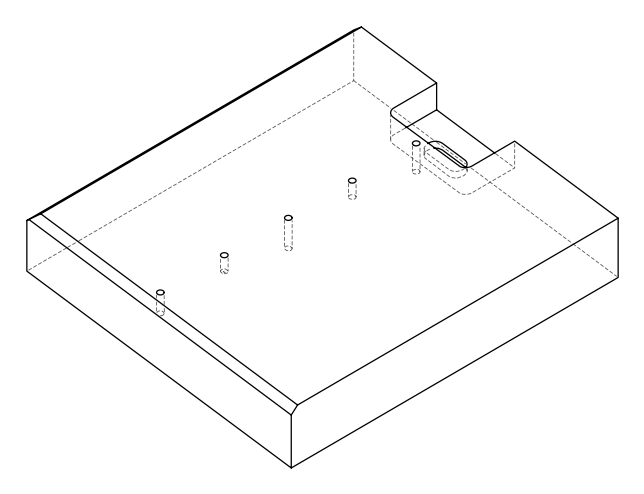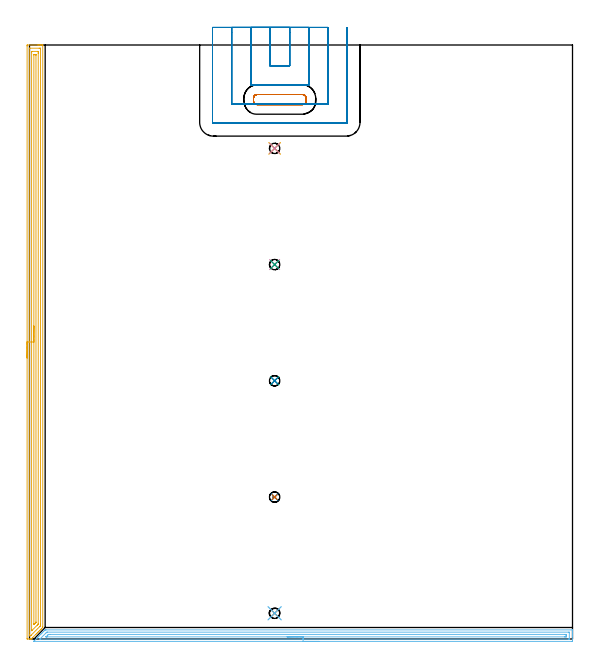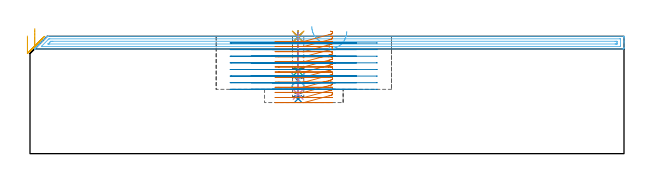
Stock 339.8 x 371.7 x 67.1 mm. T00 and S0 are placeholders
(PLAN: 14 operations, 4 tool changes, 37.6 min)
(1 SPOT_DRILL | STEP1POCKET | NXT0321_9005460120000 | 0.03 min | 1 mm3)
(2 SPOT_DRILL_1 | STEP1POCKET_1 | NXT0321_9005460120000 | 0.03 min | 0 mm3)
(3 SPOT_DRILL_2 | STEP1POCKET_2 | NXT0321_9005460120000 | 0.03 min | 0 mm3)
(4 SPOT_DRILL_3 | STEP1POCKET_3 | NXT0321_9005460120000 | 0.03 min | 0 mm3)
(5 SPOT_DRILL_4 | STEP1POCKET_4 | NXT0321_9005460120000 | 0.03 min | 0 mm3)
(6 DRILL_BLIND_HOLE_INTO_CENTER | STEP1POCKET | NXT0301_036 | 0.11 min | 789 mm3)
(7 DRILL_BLIND_HOLE_INTO_CENTER_1 | STEP1POCKET_1 | NXT0301_036 | 0.09 min | 614 mm3)
(8 DRILL_BLIND_HOLE_INTO_CENTER_2 | STEP1POCKET_2 | NXT0301_036 | 0.15 min | 1147 mm3)
(9 DRILL_BLIND_HOLE_INTO_CENTER_3 | STEP1POCKET_3 | NXT0301_036 | 0.09 min | 622 mm3)
(10 DRILL_BLIND_HOLE_INTO_CENTER_4 | STEP1POCKET_4 | NXT0301_036 | 0.14 min | 1066 mm3)
(11 AREA_MILL | FG_CHAMFER_SURFACE | UGT0205_001 | 12.02 min | 17850 mm3)
(12 AREA_MILL_1 | FG_CHAMFER_SURFACE_1 | UGT0205_001 | 8.21 min | 8617 mm3)
(13 MILL_RECTANGULAR_POCKET | POCKET_RECTANGULAR_STRAIGHT | NXT0201_011 | Follow Part, ap 3, ae 75% | 3.18 min | 28960 mm3)
(14 MILL_SLOT | SLOT_PARTIAL_RECTANGULAR | UGT0201_008 | Follow Part, ap 4, ae 75% | 13.52 min | 149135 mm3)
(TOOL NXT0321_9005460120000 | NC Spot Drill, 142deg, 12mm, Carbide, Uncoated | D12 PA142 FL30 Z2)
(TOOL NXT0301_036 | Carbide Drill 6.5mm [860.1-0650-033A1-MM 2214] | D6.5 PA140 FL53 Z2)
(TOOL UGT0205_001 | Chamfer Mill 20 x 3 x 45 deg. | D20 FL50 Z2)
(TOOL NXT0201_011 | ENDMILL 12mm [2P460-1200-NA 1630] | D12 FL38 Z6)
(TOOL UGT0201_008 | End Mill 16 mm | D16 FL32 Z4)
(OP 1 SPOT_DRILL)
G17 G21 G94 G90
T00 M6
G54
G17 G0 G90 X153.4 Y16.1 S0 M3
G43 Z77.1 H0
G94 G81 G98 Z66.82 F250. R70.1
G80
M5
M2
(OP 2 SPOT_DRILL_1)
G17 G21 G94 G90
T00 M6
G54
G17 G0 G90 X153.4 Y88.8 S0 M3
G43 Z77.1 H0
G94 G81 G98 Z66.82 F250. R70.1
G80
M5
M2
(OP 3 SPOT_DRILL_2)
G17 G21 G94 G90
T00 M6
G54
G17 G0 G90 X153.4 Y161.6 S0 M3
G43 Z77.1 H0
G94 G81 G98 Z66.82 F250. R70.1
G80
M5
M2
(OP 4 SPOT_DRILL_3)
G17 G21 G94 G90
T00 M6
G54
G17 G0 G90 X153.4 Y234.3 S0 M3
G43 Z77.1 H0
G94 G81 G98 Z66.82 F250. R70.1
G80
M5
M2
(OP 5 SPOT_DRILL_4)
G17 G21 G94 G90
T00 M6
G54
G17 G0 G90 X153.4 Y307. S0 M3
G43 Z77.1 H0
G94 G81 G98 Z66.82 F250. R70.1
G80
M5
M2
(OP 6 DRILL_BLIND_HOLE_INTO_CENTER)
G17 G21 G94 G90
T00 M6
G54
G17 G0 G90 X153.4 Y16.1 S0 M3
G43 Z77.1 H1
G94 G81 G98 Z42.3 F250. R69.1
G80
M5
M2
(OP 7 DRILL_BLIND_HOLE_INTO_CENTER_1)
G17 G21 G94 G90
T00 M6
G54
G17 G0 G90 X153.4 Y88.8 S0 M3
G43 Z77.1 H1
G94 G81 G98 Z47.6 F250. R69.1
G80
M5
M2
(OP 8 DRILL_BLIND_HOLE_INTO_CENTER_2)
G17 G21 G94 G90
T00 M6
G54
G17 G0 G90 X153.4 Y161.6 S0 M3
G43 Z77.1 H1
G94 G81 G98 Z31.4 F250. R69.1
G80
M5
M2
(OP 9 DRILL_BLIND_HOLE_INTO_CENTER_3)
G17 G21 G94 G90
T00 M6
G54
G17 G0 G90 X153.4 Y234.3 S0 M3
G43 Z77.1 H1
G94 G81 G98 Z47.4 F250. R69.1
G80
M5
M2
(OP 10 DRILL_BLIND_HOLE_INTO_CENTER_4)
G17 G21 G94 G90
T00 M6
G54
G17 G0 G90 X153.4 Y307. S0 M3
G43 Z77.1 H1
G94 G81 G98 Z33.9 F250. R69.1
G80
M5
M2
(OP 11 AREA_MILL)
G17 G21 G94 G90
T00 M6
G54
G17 G0 G90 X-1.5 Y175.85 S1061 M3
G43 Z77.1 H0
Z67.3
G94 G1 Y175.888 Z66.429 F250.
Y176.002 Z65.564
Y176.191 Z64.712
Y176.453 Z63.88
Y176.787 Z63.074
Y177.19 Z62.3
Y177.659 Z61.564
Y178.19 Z60.872
Y178.779 Z60.229
Y179.422 Z59.64
Y180.114 Z59.109
Y180.85 Z58.64
Y181.624 Z58.237
Y182.43 Z57.903
Y183.262 Z57.641
Y184.114 Z57.452
Y184.978 Z57.338
Y185.85 Z57.3
Y371.091
X-1.496 Y371.5 Z57.302
X-1.491 Y371.69 Z57.306
X-1.299 Y371.7 Z57.499
X5.167 Z63.961
X5.728 Z64.525
X6.051 Z64.847
X6.612 Z65.408
X6.934 Z65.729
X7.58 Z66.379
X7.948 Z66.748
X8.286 Y371.693 Z67.077
X8.297 Y371.691 Z67.088
X8.3 Y371.537 Z67.1
Y7.751
X8.298 Y7.204 Z67.084
X8.265 Y7.164 Z67.063
X7.512 Y6.412 Z66.312
X7.229 Y6.127 Z66.024
X6.555 Y5.455 Z65.355
X6.175 Y5.073 Z64.971
X5.634 Y4.534 Z64.434
X5.282 Y4.18 Z64.078
X4.713 Y3.613 Z63.512
X3.989 Y2.889 Z62.788
X2.156 Y1.056 Z60.955
X1.191 Y0.091 Z59.989
X1.107 Y0.01 Z59.904
X0.868 Y0. Z59.668
X0.511 Z59.31
X-0.134 Z58.66
X-1.34 Z57.457
X-1.491 Y0.002 Z57.305
X-1.5 Y0.406 Z57.3
Y185.85
X-0.086 Z58.714
X-0.085 Y369.516 Z58.715
X-0.083 Y369.621 Z58.717
X-0.081 Y369.673 Z58.719
X-0.079 Y369.69 Z58.721
X-0.032 Y369.692 Z58.768
X0.36 Y369.699 Z59.16
X6.051 Y369.7 Z64.851
X6.545 Y369.699 Z65.345
X6.771 Y369.694 Z65.571
X6.877 Y369.69 Z65.677
X6.885 Y369.356 Z65.685
Y369.305
X6.886 Y9.586 Z65.686
X6.885 Y8.694 Z65.685
X6.884 Y8.644 Z65.684
X6.87 Y8.232 Z65.67
X6.666 Y8.022 Z65.466
X6.401 Y7.751 Z65.201
X1.045 Y2.395 Z59.845
X0.895 Y2.247 Z59.695
X0.749 Y2.105 Z59.549
X0.648 Y2.01 Z59.448
X0.538 Y2.007 Z59.338
X0.254 Y2.002 Z59.054
X0.029 Y2.007 Z58.829
X-0.077 Y2.01 Z58.723
X-0.085 Y2.344 Z58.715
Y2.395
X-0.086 Y185.85 Z58.714
X1.329 Z60.129
Y366.934
X1.331 Y367.52 Z60.131
X1.334 Y367.672 Z60.134
X1.335 Y367.685 Z60.135
X1.349 Y367.69 Z60.149
X1.395 Y367.696 Z60.195
X1.455 Y367.699 Z60.255
X4.989 Y367.7 Z63.789
X5.167 Y367.698 Z63.967
X5.345 Y367.694 Z64.145
X5.458 Y367.69 Z64.258
X5.464 Y367.621 Z64.264
X5.467 Y367.52 Z64.267
X5.47 Y367.214 Z64.27
X5.471 Y366.627 Z64.271
Y366.32
Y9.536
X5.469 Y9.383 Z64.269
X5.466 Y9.307 Z64.266
X5.463 Y9.274 Z64.263
X5.446 Y9.255 Z64.246
X5.167 Y8.968 Z63.967
X5.007 Y8.806 Z63.807
X4.845 Y8.644 Z63.645
X1.633 Y5.434 Z60.433
X1.451 Y5.257 Z60.251
X1.398 Y5.209 Z60.198
X1.335 Y5.162 Z60.135
X1.331 Y5.24 Z60.131
X1.33 Y5.293 Z60.13
X1.329 Y5.38 Z60.129
Y5.966
Y185.85
X2.743 Z61.543
Y365.505
X2.744 Y365.6 Z61.544
X2.747 Y365.658 Z61.547
X2.749 Y365.684 Z61.549
X2.764 Y365.69 Z61.564
X2.975 Y365.695 Z61.775
X3.4 Y365.7 Z62.2
X3.434 Z62.234
X3.832 Y365.697 Z62.632
X4.031 Y365.692 Z62.831
X4.05 Y365.69 Z62.85
X4.053 Y365.676 Z62.853
X4.056 Y365.64 Z62.856
X4.057 Y365.587 Z62.857
Y365.07
Y10.658
X4.055 Y10.429 Z62.855
X4.052 Y10.347 Z62.852
X4.05 Y10.31 Z62.85
X4.02 Y10.277 Z62.82
X3.918 Y10.169 Z62.718
X3.788 Y10.037 Z62.588
X3.4 Y9.648 Z62.2
X2.851 Y9.101 Z61.651
X2.793 Y9.048 Z61.593
X2.75 Y9.011 Z61.55
X2.748 Y9.078 Z61.548
X2.744 Y9.307 Z61.544
X2.743 Y9.536 Z61.543
Y9.691
Y185.85
Y186.722 Z61.581
Y187.587 Z61.695
Y188.438 Z61.883
Y189.27 Z62.146
Y190.076 Z62.48
Y190.85 Z62.882
Y191.586 Z63.351
Y192.278 Z63.882
Y192.921 Z64.472
Y193.51 Z65.115
Y194.042 Z65.807
Y194.51 Z66.543
Y194.913 Z67.317
Y195.247 Z68.123
Y195.509 Z68.955
Y195.698 Z69.806
Y195.812 Z70.671
Y195.85 Z71.543
G0 Z77.1
M5
M2
(OP 12 AREA_MILL_1)
G17 G21 G94 G90
T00 M6
G54
G17 G0 G90 X181.2 Y-1.5 S1061 M3
G43 Z77.1 H0
Z69.9
G94 G1 X181.162 Z69.028 F250.
X181.048 Z68.163
X180.859 Z67.312
X180.597 Z66.48
X180.263 Z65.674
X179.86 Z64.9
X179.391 Z64.164
X178.86 Z63.472
X178.271 Z62.829
X177.628 Z62.24
X176.936 Z61.708
X176.2 Z61.24
X175.426 Z60.837
X174.62 Z60.503
X173.788 Z60.241
X172.936 Z60.052
X172.071 Z59.938
X171.2 Z59.9
X2.773
X2.744 Y-1.499 Z59.901
X2.619 Y-1.492 Z59.905
X2.665 Y-1.44 Z59.958
X2.773 Y-1.326 Z60.072
X3.22 Y-0.878 Z60.518
X3.588 Y-0.511 Z60.889
X3.741 Y-0.359 Z61.041
X4.28 Y0.182 Z61.577
X4.56 Y0.461 Z61.86
X4.61 Y0.51 Z61.91
X5.165 Y1.067 Z62.462
X5.454 Y1.354 Z62.754
X6.05 Y1.952 Z63.348
X6.347 Y2.248 Z63.648
X6.935 Y2.838 Z64.233
X7.267 Y3.167 Z64.567
X7.821 Y3.723 Z65.119
X8.187 Y4.087 Z65.487
X8.706 Y4.608 Z66.004
X9.298 Y5.198 Z66.597
X9.74 Y5.64 Z67.04
X9.745 Y5.644 Z67.044
X9.805 Y5.699 Z67.084
X10.368 Y5.7 Z67.1
X339.627
X339.79 Y5.697 Z67.088
X339.793 Y5.678 Z67.069
X339.8 Y5.31 Z66.709
Y5. Z66.4
Y4.313 Z65.708
Y3.084 Z64.481
Y2.543 Z63.937
Y1.928 Z63.324
Y-0.727 Z60.67
X339.797 Y-0.998 Z60.399
X339.791 Y-1.492 Z59.906
X339.681 Y-1.495 Z59.903
X339.18 Y-1.5 Z59.9
X171.2
Y-0.086 Z61.314
X6.794 Y-0.085 Z61.315
X6.766
X6.492 Y-0.068 Z61.332
X6.521 Y-0.035 Z61.365
X6.615 Y0.064 Z61.464
X10.368 Y3.818 Z65.218
X10.619 Y4.064 Z65.464
X10.836 Y4.274 Z65.674
X11.262 Y4.285 Z65.685
X11.289 Y4.286 Z65.686
X337.421 Y4.285 Z65.685
X337.79 Y4.269 Z65.669
X337.795 Y4.158 Z65.558
X337.799 Y3.91 Z65.31
Y0.37 Z61.77
X337.792 Y-0.034 Z61.366
X337.789 Y-0.08 Z61.32
X337.771 Y-0.082 Z61.318
X337.718 Y-0.085 Z61.315
X337.609 Y-0.086 Z61.314
X337.393
X171.2
Y1.328 Z62.728
X11.262 Y1.329 Z62.729
X10.699 Y1.33 Z62.73
X10.4 Y1.334 Z62.734
X10.368 Y1.336 Z62.736
X10.352 Y1.343 Z62.743
X10.358 Y1.353 Z62.753
X10.368 Y1.368 Z62.768
X11.402 Y2.403 Z63.803
X11.543 Y2.543 Z63.943
X11.852 Y2.843 Z64.243
X11.873 Y2.862 Z64.262
X11.907 Y2.865 Z64.265
X11.989 Y2.868 Z64.268
X12.155 Y2.87 Z64.27
X12.717 Y2.871 Z64.271
X13.049 Y2.872 Z64.272
X334.712 Y2.871 Z64.271
X335.275 Y2.87 Z64.27
X335.606 Y2.867 Z64.267
X335.715 Y2.865 Z64.265
X335.79 Y2.857 Z64.257
X335.794 Y2.735 Z64.135
X335.798 Y2.543 Z63.943
X335.8 Y2.35 Z63.75
Y1.657 Z63.057
X335.799 Y1.466 Z62.866
X335.796 Y1.401 Z62.801
X335.79 Y1.351 Z62.751
X335.785 Y1.335 Z62.735
X335.771 Y1.334 Z62.734
X335.606 Y1.331 Z62.731
X335.044 Y1.329 Z62.729
X334.712 Y1.328 Z62.728
X171.2
X170.328 Z62.766
X169.463 Z62.88
X168.612 Z63.069
X167.78 Z63.332
X166.974 Z63.665
X166.2 Z64.068
X165.464 Z64.537
X164.772 Z65.068
X164.129 Z65.657
X163.539 Z66.301
X163.008 Z66.993
X162.54 Z67.728
X162.137 Z68.502
X161.803 Z69.308
X161.541 Z70.14
X161.352 Z70.992
X161.238 Z71.857
X161.2 Z72.728
G0 Z77.1
M5
M2
(OP 13 MILL_RECTANGULAR_POCKET)
G17 G21 G94 G90
T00 M6
G54
G17 G0 G90 X171.858 Y334.618 S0 M3
G43 Z77.1 H1
Z70.1
G94 G1 X172.156 Y334.787 Z70.008 F250.
X172.459 Y335.041 Z69.902
X172.713 Y335.344 Z69.796
X172.908 Y335.688 Z69.69
X173.038 Y336.061 Z69.584
X173.1 Y336.452 Z69.479
Y338.648 Z68.89
X173.038 Y339.039 Z68.784
X172.908 Y339.412 Z68.678
X172.713 Y339.756 Z68.572
X172.459 Y340.059 Z68.466
X172.156 Y340.313 Z68.36
X171.812 Y340.508 Z68.254
X171.439 Y340.638 Z68.148
X171.048 Y340.7 Z68.043
X156.65 Z64.185
X142.4 F500.
G3 X140.2 Y338.5 R2.2
G1 Y336.6
G3 X142.4 Y334.4 R2.2
G1 X170.9
G3 X173.1 Y336.6 R2.2
G1 Y338.5
G3 X170.9 Y340.7 R2.2
G1 X156.65
X155.65
G0 X171.858 Y334.618 Z67.185
G1 X172.156 Y334.787 Z67.093 F250.
X172.459 Y335.041 Z66.987
X172.713 Y335.344 Z66.881
X172.908 Y335.688 Z66.775
X173.038 Y336.061 Z66.669
X173.1 Y336.452 Z66.563
Y338.648 Z65.975
X173.038 Y339.039 Z65.869
X172.908 Y339.412 Z65.763
X172.713 Y339.756 Z65.657
X172.459 Y340.059 Z65.551
X172.156 Y340.313 Z65.445
X171.812 Y340.508 Z65.339
X171.439 Y340.638 Z65.233
X171.048 Y340.7 Z65.127
X156.65 Z61.269
X142.4 F500.
G3 X140.2 Y338.5 R2.2
G1 Y336.6
G3 X142.4 Y334.4 R2.2
G1 X170.9
G3 X173.1 Y336.6 R2.2
G1 Y338.5
G3 X170.9 Y340.7 R2.2
G1 X156.65
X155.65
G0 X171.858 Y334.618 Z64.269
G1 X172.156 Y334.787 Z64.177 F250.
X172.459 Y335.041 Z64.071
X172.713 Y335.344 Z63.966
X172.908 Y335.688 Z63.86
X173.038 Y336.061 Z63.754
X173.1 Y336.452 Z63.648
Y338.648 Z63.059
X173.038 Y339.039 Z62.953
X172.908 Y339.412 Z62.847
X172.713 Y339.756 Z62.741
X172.459 Y340.059 Z62.635
X172.156 Y340.313 Z62.53
X171.812 Y340.508 Z62.424
X171.439 Y340.638 Z62.318
X171.048 Y340.7 Z62.212
X156.65 Z58.354
X142.4 F500.
G3 X140.2 Y338.5 R2.2
G1 Y336.6
G3 X142.4 Y334.4 R2.2
G1 X170.9
G3 X173.1 Y336.6 R2.2
G1 Y338.5
G3 X170.9 Y340.7 R2.2
G1 X156.65
X155.65
G0 X171.858 Y334.618 Z61.354
G1 X172.156 Y334.787 Z61.262 F250.
X172.459 Y335.041 Z61.156
X172.713 Y335.344 Z61.05
X172.908 Y335.688 Z60.944
X173.038 Y336.061 Z60.838
X173.1 Y336.452 Z60.732
Y338.648 Z60.144
X173.038 Y339.039 Z60.038
X172.908 Y339.412 Z59.932
X172.713 Y339.756 Z59.826
X172.459 Y340.059 Z59.72
X172.156 Y340.313 Z59.614
X171.812 Y340.508 Z59.508
X171.439 Y340.638 Z59.402
X171.048 Y340.7 Z59.296
X156.65 Z55.438
X142.4 F500.
G3 X140.2 Y338.5 R2.2
G1 Y336.6
G3 X142.4 Y334.4 R2.2
G1 X170.9
G3 X173.1 Y336.6 R2.2
G1 Y338.5
G3 X170.9 Y340.7 R2.2
G1 X156.65
X155.65
G0 X171.858 Y334.618 Z58.438
G1 X172.156 Y334.787 Z58.347 F250.
X172.459 Y335.041 Z58.241
X172.713 Y335.344 Z58.135
X172.908 Y335.688 Z58.029
X173.038 Y336.061 Z57.923
X173.1 Y336.452 Z57.817
Y338.648 Z57.228
X173.038 Y339.039 Z57.122
X172.908 Y339.412 Z57.017
X172.713 Y339.756 Z56.911
X172.459 Y340.059 Z56.805
X172.156 Y340.313 Z56.699
X171.812 Y340.508 Z56.593
X171.439 Y340.638 Z56.487
X171.048 Y340.7 Z56.381
X156.65 Z52.523
X142.4 F500.
G3 X140.2 Y338.5 R2.2
G1 Y336.6
G3 X142.4 Y334.4 R2.2
G1 X170.9
G3 X173.1 Y336.6 R2.2
G1 Y338.5
G3 X170.9 Y340.7 R2.2
G1 X156.65
X155.65
G0 X171.858 Y334.618 Z55.523
G1 X172.156 Y334.787 Z55.431 F250.
X172.459 Y335.041 Z55.325
X172.713 Y335.344 Z55.219
X172.908 Y335.688 Z55.113
X173.038 Y336.061 Z55.008
X173.1 Y336.452 Z54.902
Y338.648 Z54.313
X173.038 Y339.039 Z54.207
X172.908 Y339.412 Z54.101
X172.713 Y339.756 Z53.995
X172.459 Y340.059 Z53.889
X172.156 Y340.313 Z53.783
X171.812 Y340.508 Z53.678
X171.439 Y340.638 Z53.572
X171.048 Y340.7 Z53.466
X156.65 Z49.608
X142.4 F500.
G3 X140.2 Y338.5 R2.2
G1 Y336.6
G3 X142.4 Y334.4 R2.2
G1 X170.9
G3 X173.1 Y336.6 R2.2
G1 Y338.5
G3 X170.9 Y340.7 R2.2
G1 X156.65
X155.65
G0 X171.858 Y334.618 Z52.608
G1 X172.156 Y334.787 Z52.516 F250.
X172.459 Y335.041 Z52.41
X172.713 Y335.344 Z52.304
X172.908 Y335.688 Z52.198
X173.038 Y336.061 Z52.092
X173.1 Y336.452 Z51.986
Y338.648 Z51.398
X173.038 Y339.039 Z51.292
X172.908 Y339.412 Z51.186
X172.713 Y339.756 Z51.08
X172.459 Y340.059 Z50.974
X172.156 Y340.313 Z50.868
X171.812 Y340.508 Z50.762
X171.439 Y340.638 Z50.656
X171.048 Y340.7 Z50.55
X156.65 Z46.692
X142.4 F500.
G3 X140.2 Y338.5 R2.2
G1 Y336.6
G3 X142.4 Y334.4 R2.2
G1 X170.9
G3 X173.1 Y336.6 R2.2
G1 Y338.5
G3 X170.9 Y340.7 R2.2
G1 X156.65
X155.65
G0 X171.858 Y334.618 Z49.692
G1 X172.156 Y334.787 Z49.6 F250.
X172.459 Y335.041 Z49.495
X172.713 Y335.344 Z49.389
X172.908 Y335.688 Z49.283
X173.038 Y336.061 Z49.177
X173.1 Y336.452 Z49.071
Y338.648 Z48.482
X173.038 Y339.039 Z48.376
X172.908 Y339.412 Z48.27
X172.713 Y339.756 Z48.165
X172.459 Y340.059 Z48.059
X172.156 Y340.313 Z47.953
X171.812 Y340.508 Z47.847
X171.439 Y340.638 Z47.741
X171.048 Y340.7 Z47.635
X156.65 Z43.777
X142.4 F500.
G3 X140.2 Y338.5 R2.2
G1 Y336.6
G3 X142.4 Y334.4 R2.2
G1 X170.9
G3 X173.1 Y336.6 R2.2
G1 Y338.5
G3 X170.9 Y340.7 R2.2
G1 X156.65
X155.65
G0 X171.858 Y334.618 Z46.777
G1 X172.156 Y334.787 Z46.685 F250.
X172.459 Y335.041 Z46.579
X172.713 Y335.344 Z46.473
X172.908 Y335.688 Z46.367
X173.038 Y336.061 Z46.261
X173.1 Y336.452 Z46.156
Y338.648 Z45.567
X173.038 Y339.039 Z45.461
X172.908 Y339.412 Z45.355
X172.713 Y339.756 Z45.249
X172.459 Y340.059 Z45.143
X172.156 Y340.313 Z45.037
X171.812 Y340.508 Z44.931
X171.439 Y340.638 Z44.825
X171.048 Y340.7 Z44.72
X156.65 Z40.862
X142.4 F500.
G3 X140.2 Y338.5 R2.2
G1 Y336.6
G3 X142.4 Y334.4 R2.2
G1 X170.9
G3 X173.1 Y336.6 R2.2
G1 Y338.5
G3 X170.9 Y340.7 R2.2
G1 X156.65
X155.65
G0 X171.858 Y334.618 Z43.862
G1 X172.156 Y334.787 Z43.77 F250.
X172.459 Y335.041 Z43.664
X172.713 Y335.344 Z43.558
X172.908 Y335.688 Z43.452
X173.038 Y336.061 Z43.346
X173.1 Y336.452 Z43.24
Y338.648 Z42.652
X173.038 Y339.039 Z42.546
X172.908 Y339.412 Z42.44
X172.713 Y339.756 Z42.334
X172.459 Y340.059 Z42.228
X172.156 Y340.313 Z42.122
X171.812 Y340.508 Z42.016
X171.439 Y340.638 Z41.91
X171.048 Y340.7 Z41.804
X156.65 Z37.946
X142.4 F500.
G3 X140.2 Y338.5 R2.2
G1 Y336.6
G3 X142.4 Y334.4 R2.2
G1 X170.9
G3 X173.1 Y336.6 R2.2
G1 Y338.5
G3 X170.9 Y340.7 R2.2
G1 X156.65
X155.65
G0 X171.858 Y334.618 Z40.946
G1 X172.156 Y334.787 Z40.854 F250.
X172.459 Y335.041 Z40.748
X172.713 Y335.344 Z40.643
X172.908 Y335.688 Z40.537
X173.038 Y336.061 Z40.431
X173.1 Y336.452 Z40.325
Y338.648 Z39.736
X173.038 Y339.039 Z39.63
X172.908 Y339.412 Z39.524
X172.713 Y339.756 Z39.418
X172.459 Y340.059 Z39.312
X172.156 Y340.313 Z39.207
X171.812 Y340.508 Z39.101
X171.439 Y340.638 Z38.995
X171.048 Y340.7 Z38.889
X156.65 Z35.031
X142.4 F500.
G3 X140.2 Y338.5 R2.2
G1 Y336.6
G3 X142.4 Y334.4 R2.2
G1 X170.9
G3 X173.1 Y336.6 R2.2
G1 Y338.5
G3 X170.9 Y340.7 R2.2
G1 X156.65
X155.65
G0 X171.858 Y334.618 Z38.031
G1 X172.156 Y334.787 Z37.939 F250.
X172.459 Y335.041 Z37.833
X172.713 Y335.344 Z37.727
X172.908 Y335.688 Z37.621
X173.038 Y336.061 Z37.515
X173.1 Y336.452 Z37.409
Y338.648 Z36.821
X173.038 Y339.039 Z36.715
X172.908 Y339.412 Z36.609
X172.713 Y339.756 Z36.503
X172.459 Y340.059 Z36.397
X172.156 Y340.313 Z36.291
X171.812 Y340.508 Z36.185
X171.439 Y340.638 Z36.079
X171.048 Y340.7 Z35.973
X156.65 Z32.115
X142.4 F500.
G3 X140.2 Y338.5 R2.2
G1 Y336.6
G3 X142.4 Y334.4 R2.2
G1 X170.9
G3 X173.1 Y336.6 R2.2
G1 Y338.5
G3 X170.9 Y340.7 R2.2
G1 X156.65
X155.65
G0 X171.858 Y334.618 Z35.115
G1 X172.156 Y334.787 Z35.024 F250.
X172.459 Y335.041 Z34.918
X172.713 Y335.344 Z34.812
X172.908 Y335.688 Z34.706
X173.038 Y336.061 Z34.6
X173.1 Y336.452 Z34.494
Y338.648 Z33.905
X173.038 Y339.039 Z33.799
X172.908 Y339.412 Z33.694
X172.713 Y339.756 Z33.588
X172.459 Y340.059 Z33.482
X172.156 Y340.313 Z33.376
X171.812 Y340.508 Z33.27
X171.439 Y340.638 Z33.164
X171.048 Y340.7 Z33.058
X156.65 Z29.2
X142.4 F500.
G3 X140.2 Y338.5 R2.2
G1 Y336.6
G3 X142.4 Y334.4 R2.2
G1 X170.9
G3 X173.1 Y336.6 R2.2
G1 Y338.5
G3 X170.9 Y340.7 R2.2
G1 X156.65
X155.65
G0 Z77.1
M5
M2
(OP 14 MILL_SLOT)
G17 G21 G94 G90
T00 M6
G54
G17 G0 G90 X150.5 Y382.7 S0 M3
G43 Z77.1 H0
Z63.312
G94 G1 Y379.7 F250.
Y358.7 F500.
X162.8
Y379.7
Y382.7 F250.
X138.5
Y379.7
Y346.7 F500.
X174.8
Y379.7
Y382.7 F250.
X126.5
Y379.7
Y334.7 F500.
X186.8
Y379.7
Y382.7 F250.
X114.5
Y379.7
Y323.3 F500.
G3 X115.1 Y322.7 R0.6
G1 X198.2
G3 X198.8 Y323.3 R0.6
G1 Y379.7
Y382.7 F250.
G0 X150.5 Z59.525
G1 Y379.7
Y358.7 F500.
X162.8
Y379.7
Y382.7 F250.
X138.5
Y379.7
Y346.7 F500.
X174.8
Y379.7
Y382.7 F250.
X126.5
Y379.7
Y334.7 F500.
X186.8
Y379.7
Y382.7 F250.
X114.5
Y379.7
Y323.3 F500.
G3 X115.1 Y322.7 R0.6
G1 X198.2
G3 X198.8 Y323.3 R0.6
G1 Y379.7
Y382.7 F250.
G0 X150.5 Z55.737
G1 Y379.7
Y358.7 F500.
X162.8
Y379.7
Y382.7 F250.
X138.5
Y379.7
Y346.7 F500.
X174.8
Y379.7
Y382.7 F250.
X126.5
Y379.7
Y334.7 F500.
X186.8
Y379.7
Y382.7 F250.
X114.5
Y379.7
Y323.3 F500.
G3 X115.1 Y322.7 R0.6
G1 X198.2
G3 X198.8 Y323.3 R0.6
G1 Y379.7
Y382.7 F250.
G0 X150.5 Z51.95
G1 Y379.7
Y358.7 F500.
X162.8
Y379.7
Y382.7 F250.
X138.5
Y379.7
Y346.7 F500.
X174.8
Y379.7
Y382.7 F250.
X126.5
Y379.7
Y334.7 F500.
X186.8
Y379.7
Y382.7 F250.
X114.5
Y379.7
Y323.3 F500.
G3 X115.1 Y322.7 R0.6
G1 X198.2
G3 X198.8 Y323.3 R0.6
G1 Y379.7
Y382.7 F250.
G0 X150.5 Z48.162
G1 Y379.7
Y358.7 F500.
X162.8
Y379.7
Y382.7 F250.
X138.5
Y379.7
Y346.7 F500.
X174.8
Y379.7
Y382.7 F250.
X126.5
Y379.7
Y334.7 F500.
X186.8
Y379.7
Y382.7 F250.
X114.5
Y379.7
Y323.3 F500.
G3 X115.1 Y322.7 R0.6
G1 X198.2
G3 X198.8 Y323.3 R0.6
G1 Y379.7
Y382.7 F250.
G0 X150.5 Z44.375
G1 Y379.7
Y358.7 F500.
X162.8
Y379.7
Y382.7 F250.
X138.5
Y379.7
Y346.7 F500.
X174.8
Y379.7
Y382.7 F250.
X126.5
Y379.7
Y334.7 F500.
X186.8
Y379.7
Y382.7 F250.
X114.5
Y379.7
Y323.3 F500.
G3 X115.1 Y322.7 R0.6
G1 X198.2
G3 X198.8 Y323.3 R0.6
G1 Y379.7
Y382.7 F250.
G0 X150.5 Z40.587
G1 Y379.7
Y358.7 F500.
X162.8
Y379.7
Y382.7 F250.
X138.5
Y379.7
Y346.7 F500.
X174.8
Y379.7
Y382.7 F250.
X126.5
Y379.7
Y334.7 F500.
X186.8
Y379.7
Y382.7 F250.
X114.5
Y379.7
Y323.3 F500.
G3 X115.1 Y322.7 R0.6
G1 X198.2
G3 X198.8 Y323.3 R0.6
G1 Y379.7
Y382.7 F250.
G0 X150.5 Z36.8
G1 Y379.7
Y358.7 F500.
X162.8
Y379.7
Y382.7 F250.
X138.5
Y379.7
Y346.7 F500.
X174.8
Y379.7
Y382.7 F250.
X126.5
Y379.7
Y334.7 F500.
X186.8
Y379.7
Y382.7 F250.
X114.5
Y379.7
Y323.3 F500.
G3 X115.1 Y322.7 R0.6
G1 X198.2
G3 X198.8 Y323.3 R0.6
G1 Y379.7
Y382.7 F250.
G0 Z77.1
M5
M2
